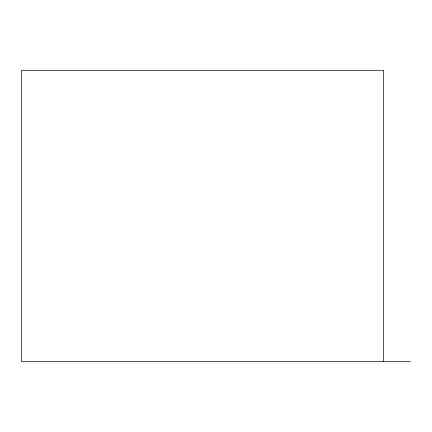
<?xml version="1.0" encoding="UTF-8"?>
<svg xmlns="http://www.w3.org/2000/svg" width="432" height="432" viewBox="0 0 432 432"><rect width="100%" height="100%" fill="white"/><g stroke="black" fill="none" stroke-linecap="round" stroke-linejoin="round"><path stroke-width="0.65" d="M410.4 361.66L21.6 361.66L21.6 70.34L383.643 70.34L383.643 361.66"/></g></svg>
